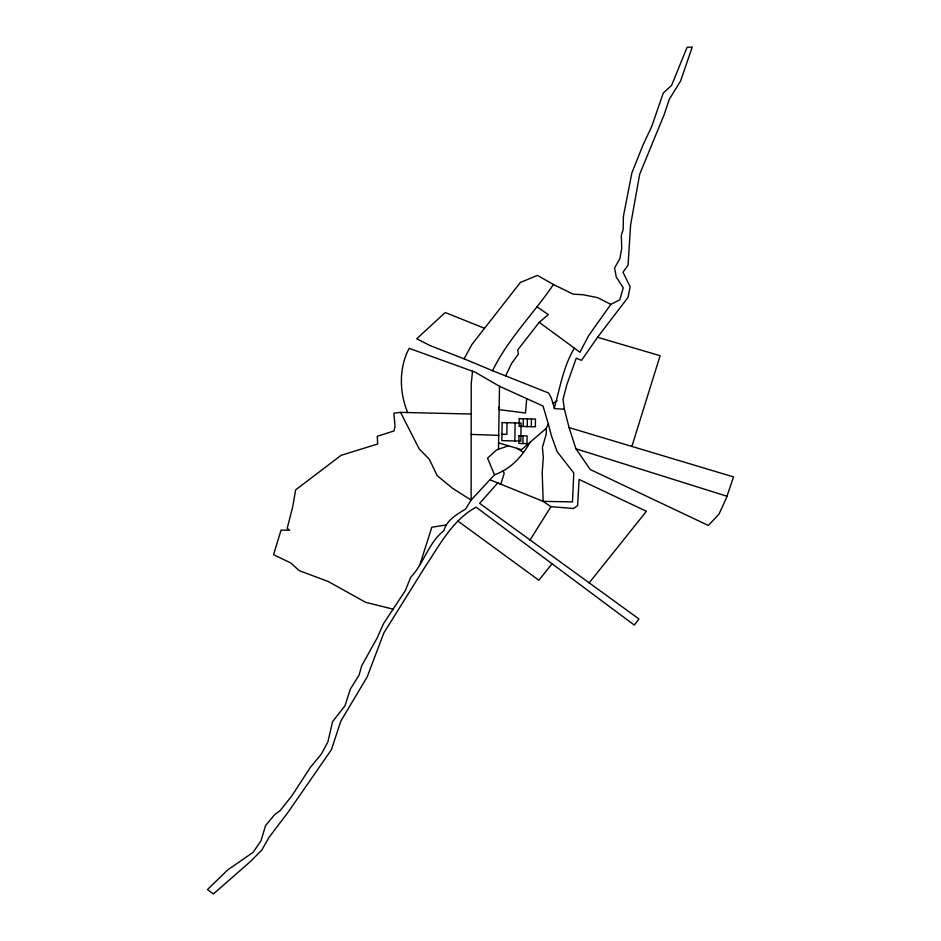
<?xml version="1.0" encoding="UTF-8"?>
<svg xmlns="http://www.w3.org/2000/svg" width="941" height="941" viewBox="0 0 941 941"><rect width="100%" height="100%" fill="white"/><g stroke="black" fill="none" stroke-linecap="round" stroke-linejoin="round"><path stroke-width="1.41" d="M589.054 582.997L646.408 511.292L579.103 479.451L577.598 505.658L573.54 508.505L550.932 506.67L543.169 501.365L497.754 482.945L479.628 503.364L638.951 618.966L634.34 625.083L476.087 507.175C452.527 519.961 439.565 545.215 425.144 566.741L383.857 632.952L367.166 676.944L340.854 721.041L331.35 749.801L288.04 812.295L268.914 837.525L261.81 850.064L250.765 861.203L213.419 893.95L207.455 889.563L227.722 869.919L253.011 852.417L260.963 840.854L265.538 825.633L274.748 814.53L280.089 810.66L291.734 796.039L310.154 767.668L321.375 754.059L327.915 741.849L332.573 721.629L344.994 705.774L350.37 689.024L359.086 675.097L361.744 665.699L377.141 637.986L383.505 623.671L405.23 590.772L410.746 577.233C423.815 563.612 428.273 542.898 443.858 530.712C446.516 520.22 456.926 514.351 465.536 509.093L471.123 500.13L494.507 474.758L487.556 458.196L496.272 450.186L498.483 449.257L499.495 386.28L475.029 372.13L409.182 348.346C398.819 367.496 399.255 392.597 407.688 412.546M507.011 422.721L506.823 434.354L501.965 434.213M514.845 440.976L515.115 422.944M522.925 443.552L523.043 435.801M523.184 426.485L523.302 418.733M527.242 426.602L527.36 418.839M531.3 426.708L531.418 418.957M499.142 406.959L499.095 409.664L525.525 413.005L526.701 398.631M569.07 427.579L733.545 476.922L726.405 497.871L719.006 514.162L708.314 525.466L590.289 469.547L575.927 448.798L569.07 427.579L564.4 409.217L554.167 408.606C559.942 388.339 563.2 366.719 574.398 348.146L539.205 322.34L517.773 349.84L518.362 354.063L511.516 363.567L505.635 375.918M472.547 371.225L471.218 383.799L471.123 500.13L452.48 488.25L437.224 475.687L429.319 459.279L419.192 448.939L400.584 412.381L393.856 413.181L395.032 426.214L394.008 430.966L377.294 436.271L377.647 444.023L341.113 455.315L295.627 489.896L292.792 506.329L287.193 528.348L289.652 530.171L281.041 530.136L273.537 554.672L290.816 563L299.156 570.611L328.256 581.514L365.602 602.311L393.103 609.145M631.882 446.422L660.112 355.698L597.547 337.278L581.514 360.379L576.257 358.156L566.764 384.94L563.012 399.372L564.4 409.217M420.133 563.965L431.801 527.231L445.893 525.031M498.577 442.87L521.502 449.692L546.239 428.32L548.332 423.932L543.051 406.053L499.495 386.28M484.474 328.268L445.222 312.518L416.71 338.795L430.002 345.535L464.101 358.815L471.853 344.535L520.432 282.429L537.464 275.395L553.461 284.523L573.21 294.157L583.126 294.756L597.664 297.638L610.827 304.378L619.778 299.838L623.236 287.84L616.284 277.089L614.567 267.95L619.801 258.857L621.742 248.483L621.295 235.403L623.154 229.686L623.401 216.371L631.882 172.85L643.068 144.89L651.866 126.106L663.229 93.1L671.627 85.313L687.106 47.285L692.258 47.05L680.543 81.102L669.298 99.287L664.299 114.296L639.668 174.285L630.611 224.934L628.035 265.221L622.977 272.231L630.141 286.793L627.988 297.462L597.547 337.278M464.101 358.815L492.555 370.707C508.022 338.831 533.653 313.671 553.461 284.523M529.854 540.322L550.932 506.67M530.077 442.294C521.89 456.82 510.575 469.171 494.507 474.758M610.827 304.378L588.701 335.561L579.903 352.252L574.398 348.146M552.085 563.8L538.828 580.209L457.844 521.032M539.205 322.34L548.309 314.635L536.864 306.742M552.967 403.454L557.096 400.654M498.483 449.257L508.446 445.811M400.584 412.381L471.147 414.028M471.1 434.389L498.695 435.377M575.927 448.798L726.958 496.236M492.555 370.707L548.638 393.032L551.402 398.255L554.367 408.076M490.296 479.91L500.847 484.203L504.2 473.264L502.835 470.5M516.88 448.316L523.184 452.139M548.332 423.932L551.52 436.071L557.143 451.656L573.798 473.005L572.469 501.894L543.169 501.365L542.204 472.547L543.322 457.408L542.404 447.516L546.309 433.766L546.239 428.32M502.141 422.58L501.859 440.611L520.82 441.141L521.102 423.109L502.141 422.58M518.985 435.683L518.867 443.434L526.972 443.67L527.101 435.906L518.985 435.683M519.244 418.616L519.126 426.367L535.358 426.826L535.476 419.063L519.244 418.616"/></g></svg>
